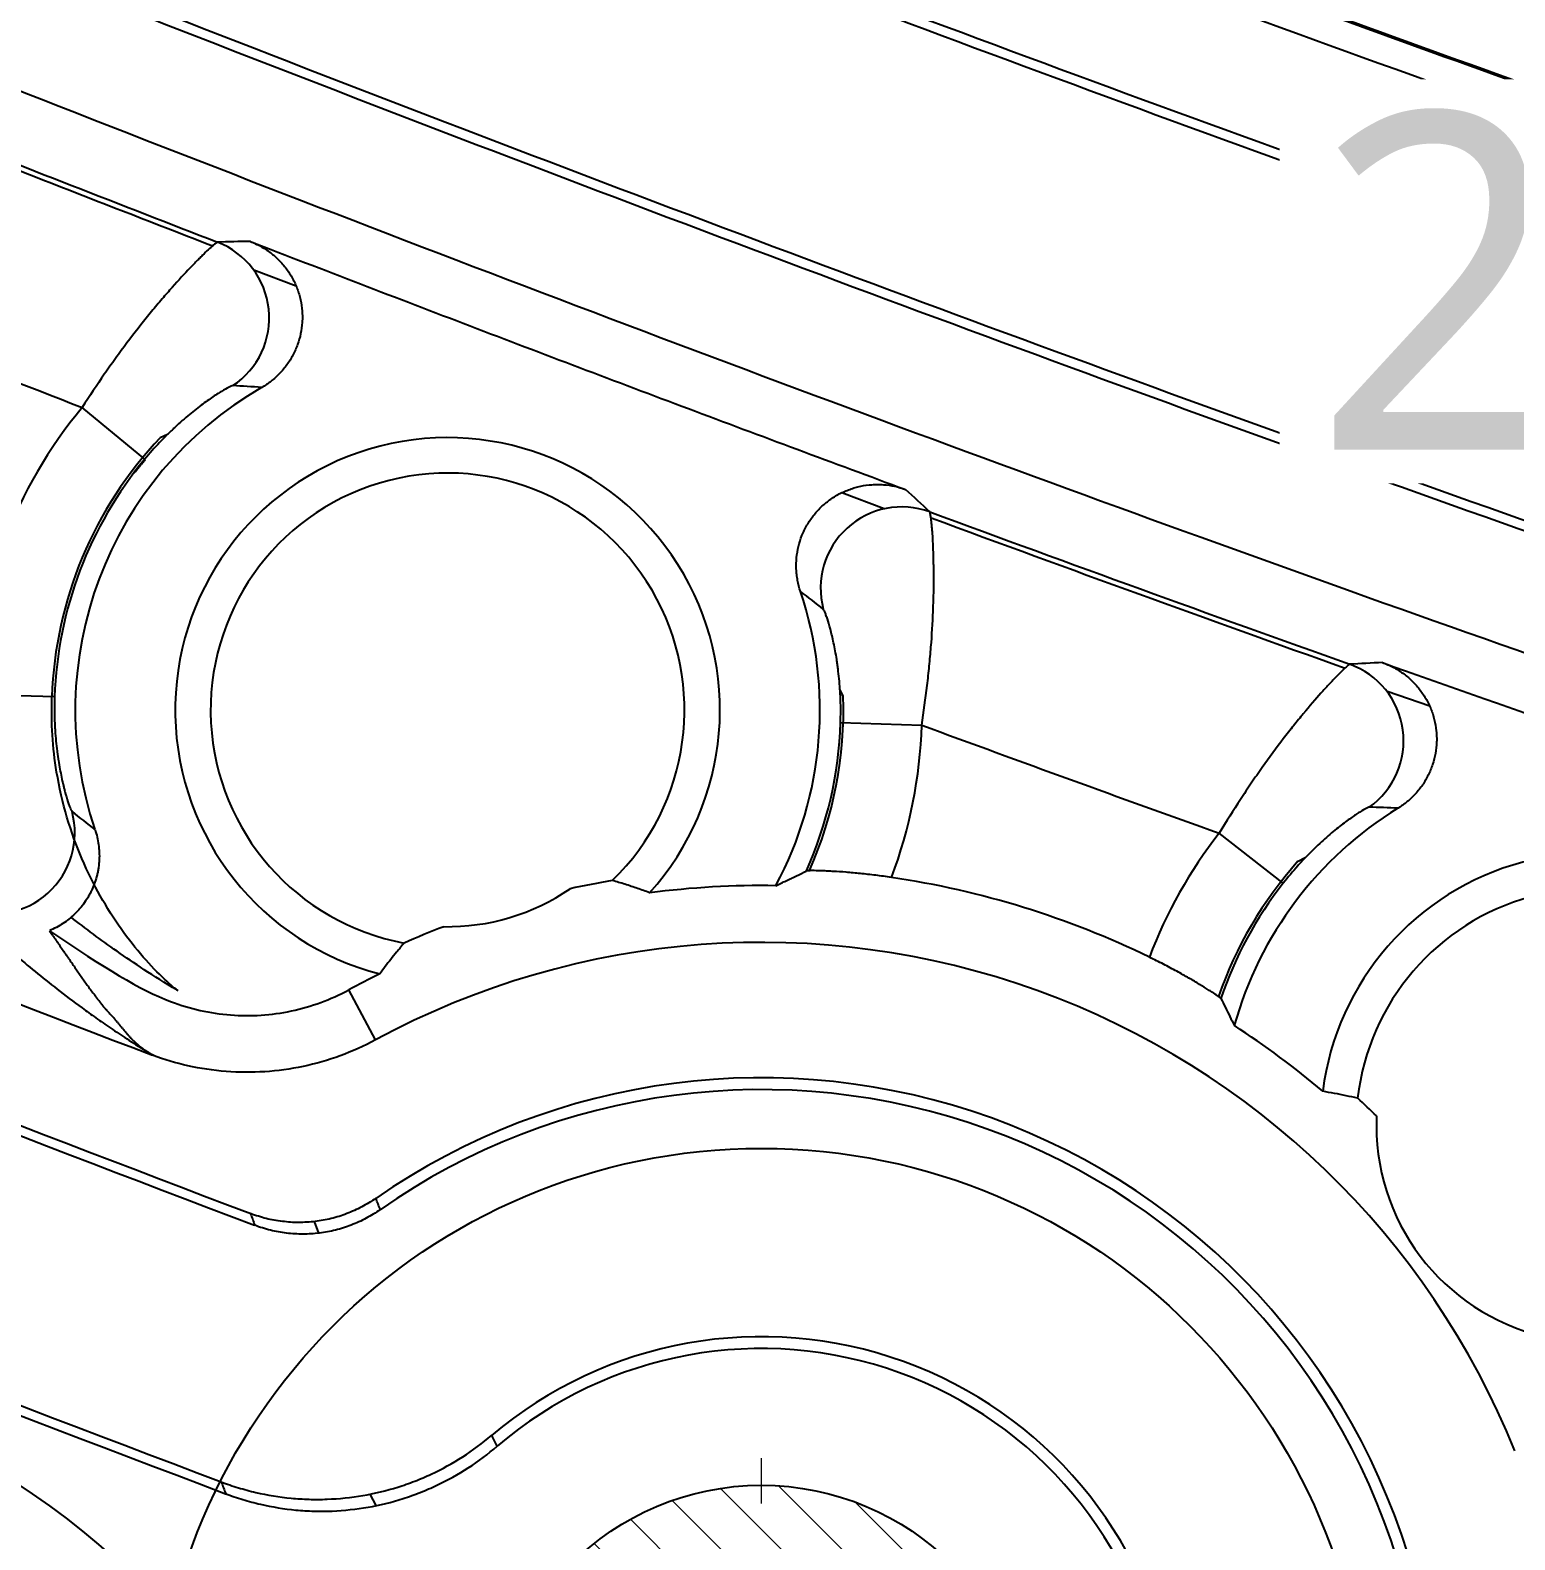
# Model space of a CAD drawing. Header units: millimetres. Extents: x 2519 to 3162, y 2051 to 2506.
# Drawn here: x 2752.52 to 2763.54, y 2248.99 to 2260.19 of the extents above; entities that cross this region are included whole.
import ezdxf
from ezdxf.lldxf.tags import DXFTag

# ---------------------------------------------------------------- set-up
doc = ezdxf.new("R2010")
doc.units = ezdxf.units.MM
doc.linetypes.add('CENTER', pattern=[50.8, 31.75, -6.35, 6.35, -6.35])
doc.layers.add('20', color=7, linetype='Continuous', true_color=0xffffff)
doc.layers.add('dim', color=82, linetype='Continuous', lineweight=9)
doc.layers.add('insert', color=85, linetype='Continuous', lineweight=20)
doc.styles.add('Capful-A', font='')
doc.styles.get('Capful-A').set_extended_font_data('Microsoft YaHei')
tags = doc.linetypes.add('DASHED', pattern=[25.72, 12.86, -12.86]).pattern_tags.tags
tags[6:7] = [DXFTag(74, 4), DXFTag(75, 0), DXFTag(340, '0'), DXFTag(46, 0.0), DXFTag(50, 0.0), DXFTag(44, 0.0), DXFTag(45, 0.0)]
tags[4:5] = [DXFTag(74, 4), DXFTag(75, 0), DXFTag(340, '0'), DXFTag(46, 0.0), DXFTag(50, 0.0), DXFTag(44, 0.0), DXFTag(45, 0.0)]
doc.dimstyles.new('Capful-A-1.0', dxfattribs={"dimtxt": 2.5, "dimasz": 2.5, "dimexe": 1.5, "dimexo": 1, "dimgap": 1.5, "dimtad": 0, "dimdsep": 46, "dimtxsty": 'Capful-A', "dimcen": 0, "dimclrt": 2, "dimazin": 2, "dimtfac": 1, "dimtmove": 0, "dimatfit": 3, "dimfxl": 0, "dimtolj": 1, "dimtzin": 0, "dimarcsym": 0})

# ---------------------------------------------------------------- blocks, each defined once
blk = doc.blocks.new('insert_cir_4')
at = {"layer": 'insert'}
h = blk.add_hatch(dxfattribs=at)
h.set_pattern_fill('_ANSI31', color=123, scale=0.1, angle=90)
h.set_pattern_definition([(135, (-3764.76398, 4059.38832), (-0.224506403, -0.224506403), [])])
h.paths.add_polyline_path([(-2, 0, 1), (2, 0, 1)])
at = {"layer": 'insert', "color": 1, "linetype": 'CENTER', "ltscale": 0.08}
for p, q in [((0, -2.2), (0, 2.2)), ((-2.2, 0), (2.2, 0))]:
    blk.add_line(p, q, dxfattribs=at)
at = {"layer": 'insert'}
blk.add_circle((0, 0), 2, dxfattribs=at)
blk = doc.blocks.new('*D159')
at = {"layer": 'Defpoints', "color": 0, "transparency": 16777216}
for p in [(2813.414, 2279.55), (2721.414, 2266.55), (2721.414, 2261.552)]:
    blk.add_point(p, dxfattribs=at)
at = {"layer": 'dim', "color": 0, "lineweight": -2, "transparency": 16777216}
blk.add_line((2721.414, 2266.05), (2721.414, 2261.552), dxfattribs=at)
at = {"layer": 'dim', "color": 2, "transparency": 16777216, "insert": (2721.414, 2259.281), "char_height": 2.5, "attachment_point": 5, "rotation": 90, "style": 'Capful-A', "bg_fill": 3, "box_fill_scale": 1.1, "bg_fill_color": 256, "bg_fill_true_color": 13158600, "bg_fill_transparency": 0}
blk.add_mtext('\\A1;92', dxfattribs=at)
blk = doc.blocks.new('*D163')
at = {"layer": 'Defpoints', "color": 0, "transparency": 16777216}
for p in [(2813.414, 2279.55), (2760.15, 2247.39), (2760.671, 2247.39)]:
    blk.add_point(p, dxfattribs=at)
at = {"layer": 'dim', "color": 0, "lineweight": -2, "transparency": 16777216}
blk.add_line((2760.65, 2247.39), (2760.671, 2247.39), dxfattribs=at)
at = {"layer": 'dim', "color": 2, "transparency": 16777216, "insert": (2765.261, 2247.39), "char_height": 2.5, "attachment_point": 5, "style": 'Capful-A', "bg_fill": 3, "box_fill_scale": 1.1, "bg_fill_color": 256, "bg_fill_true_color": 13158600, "bg_fill_transparency": 0}
blk.add_mtext('\\A1;32.16', dxfattribs=at)
blk = doc.blocks.new('*D164')
at = {"layer": 'Defpoints', "color": 0, "transparency": 16777216}
for p in [(2813.414, 2279.55), (2757.95, 2245.19), (2757.95, 2244.41)]:
    blk.add_point(p, dxfattribs=at)
at = {"layer": 'dim', "color": 0, "lineweight": -2, "transparency": 16777216}
blk.add_line((2757.95, 2244.69), (2757.95, 2244.41), dxfattribs=at)
at = {"layer": 'dim', "color": 2, "transparency": 16777216, "insert": (2757.95, 2239.845), "char_height": 2.5, "attachment_point": 5, "rotation": 90, "style": 'Capful-A', "bg_fill": 3, "box_fill_scale": 1.1, "bg_fill_color": 256, "bg_fill_true_color": 13158600, "bg_fill_transparency": 0}
blk.add_mtext('\\A1;55.46', dxfattribs=at)
blk = doc.blocks.new('*D191')
at = {"layer": 'Defpoints', "color": 0, "transparency": 16777216}
for p in [(2813.414, 2279.55), (2775.056, 2258.05), (2781.164, 2258.05)]:
    blk.add_point(p, dxfattribs=at)
at = {"layer": 'dim', "color": 0, "lineweight": -2, "transparency": 16777216}
blk.add_line((2780.664, 2258.05), (2775.056, 2258.05), dxfattribs=at)
at = {"layer": 'dim', "color": 2, "transparency": 16777216, "insert": (2768.269, 2258.05), "char_height": 2.5, "attachment_point": 5, "style": 'Capful-A', "bg_fill": 3, "box_fill_scale": 1.1, "bg_fill_color": 256, "bg_fill_true_color": 13158600, "bg_fill_transparency": 0}
blk.add_mtext('\\A1;21.5({\\fISOCPEUR|b0|i0|c134|p34;%%C}4)', dxfattribs=at)

msp = doc.modelspace()

# ---------------------------------------------------------------- linework, layer by layer
at = {"layer": '20', "color": 7, "linetype": 'Continuous'}
for p, q in [((2754.496, 2258.29), (2754.181, 2258.41)), ((2753.372, 2257.006), (2752.908, 2257.39)), ((2753.54, 2257.189), (2753.487, 2257.165)), ((2758.861, 2256.638), (2758.546, 2256.757)), ((2758.557, 2255.246), (2758.533, 2255.299)), ((2762.911, 2255.172), (2762.594, 2255.281)), ((2752.703, 2255.241), (2752.1, 2255.261)), ((2758.537, 2255.051), (2759.14, 2255.032)), ((2761.824, 2253.859), (2761.349, 2254.23)), ((2761.986, 2254.046), (2761.934, 2254.021)), ((2755.086, 2252.696), (2754.886, 2253.067)), ((2754.663, 2251.261), (2754.631, 2251.347)), ((2755.09, 2249.239), (2755.046, 2249.324))]:
    msp.add_line(p, q, dxfattribs=at)
at = {"layer": '20', "color": 8, "linetype": 'DASHED', "ltscale": 0.2}
msp.add_circle((2757.95, 2247.39), 4.5, dxfattribs=at)
at = {"layer": '20', "color": 7, "linetype": 'Continuous'}
msp.add_circle((2757.95, 2247.39), 2, dxfattribs=at)
for centre, radius, start, end in [((2755.62, 2255.144), 2.764, 119.9601, 198.7288), ((2755.62, 2255.144), 3.522, 140.3634, 178.0909), ((2755.62, 2255.144), 2.939, 136.5347, 178.0909), ((2755.62, 2255.144), 2.022, 317.8858, 255.5695), ((2755.62, 2255.144), 2.919, 140.3634, 178.0909), ((2755.62, 2255.144), 1.759, 314.0184, 259.437), ((2755.62, 2255.144), 2.764, 331.8642, 18.5749), ((2755.62, 2255.144), 2.939, 336.0715, 2.0013), ((2755.62, 2255.144), 2.919, 335.8436, 358.1795), ((2755.62, 2255.144), 3.522, 339.3494, 358.1795), ((2764.123, 2252.061), 2.764, 121.5936, 164.4383), ((2764.123, 2252.061), 3.522, 141.9787, 159.2374), ((2764.123, 2252.061), 2.022, 261.4366, 172.7859), ((2764.123, 2252.061), 2.939, 138.1658, 161.0174), ((2757.95, 2247.39), 6.583, 99.6911, 102.462), ((2757.95, 2247.39), 6.451, 89.0502, 97.3942), ((2757.95, 2247.39), 6.583, 64.0512, 81.5699), ((2764.123, 2252.061), 2.919, 141.9788, 161.1758), ((2755.62, 2255.144), 1.608, 268.9998, 304.4555), ((2764.123, 2252.061), 1.759, 260.8266, 173.4098), ((2757.95, 2247.39), 6.583, 110.9934, 113.7643), ((2757.95, 2247.39), 6.03, 21.9583, 118.3576), ((2757.95, 2247.39), 6.451, 116.0612, 118.3576), ((2757.95, 2247.39), 6.451, 49.7627, 57.0291), ((2757.95, 2247.39), 5.025, 15.5517, 124.7361), ((2757.95, 2247.39), 4.937, 15.3118, 124.9757), ((2757.95, 2247.39), 6.583, 46.0721, 47.7487), ((2764.123, 2252.061), 1.608, 177.4956, 256.7269), ((2757.95, 2247.39), 3.103, 10.0674, 130.2121), ((2757.95, 2247.39), 3.015, 9.7086, 130.5708), ((2749.451, 2244.762), 5.511, 17.1759, 68.9474), ((2749.451, 2244.762), 5.009, 17.1746, 68.9474), ((2749.451, 2244.762), 5.022, 17.1747, 68.9473)]:
    msp.add_arc(centre, radius, start, end, dxfattribs=at)
for centre, major_axis, ratio, start_param, end_param in [((2753.694, 2258.055), (0.02, -0.603), 0.997781, 0.551781, 2.737496), ((2758.991, 2256.05), (-0.414, -0.438), 0.997784, 3.545904, 5.731096), ((2909.285, 2659.804), (160.553, 405.393), 0.999657, 3.129998, 3.153159), ((2909.01, 2659.195), (-160.542, -405.658), 0.999391, 6.270297, 6.297255), ((2909.036, 2659.261), (-160.542, -405.658), 0.999391, 6.270251, 6.297119), ((2762.115, 2254.916), (0.037, -0.602), 0.997787, 0.552519, 2.736983), ((2752.25, 2254.233), (0.418, 0.435), 0.997709, 3.53889, 5.741175), ((2908.067, 2656.853), (160.211, 405.16), 0.999391, 3.128328, 3.156654), ((2908.093, 2656.919), (160.211, 405.16), 0.999391, 3.128382, 3.15651)]:
    msp.add_ellipse(centre, major_axis=major_axis, ratio=ratio, start_param=start_param, end_param=end_param, dxfattribs=at)
for points, knots in [([(2753.833, 2275.017), (2753.834, 2275.016), (2753.859, 2274.986), (2754.023, 2274.789), (2754.345, 2274.441), (2754.831, 2274.003), (2755.354, 2273.61), (2755.913, 2273.269), (2756.512, 2272.976), (2757.167, 2272.721), (2757.883, 2272.439), (2758.688, 2272.125), (2759.597, 2271.773), (2760.616, 2271.381), (2761.748, 2270.95), (2762.989, 2270.483), (2764.337, 2269.983), (2765.793, 2269.45), (2767.367, 2268.885), (2769.071, 2268.286), (2770.921, 2267.651), (2772.929, 2266.982), (2775.112, 2266.278), (2777.486, 2265.544), (2780.069, 2264.788), (2782.884, 2264.013), (2785.951, 2263.221), (2789.294, 2262.413), (2792.936, 2261.592), (2796.9, 2260.761), (2799.658, 2260.227), (2801.095, 2259.961), (2801.095, 2259.961)], [0, 0, 0, 0, 0.000101, 0.002352, 0.015411, 0.028516, 0.041621, 0.054661, 0.067787, 0.081635, 0.096859, 0.114063, 0.133555, 0.155414, 0.179699, 0.206323, 0.235115, 0.266087, 0.29949, 0.33559, 0.374654, 0.416962, 0.462803, 0.512466, 0.566253, 0.624569, 0.687866, 0.756592, 0.831214, 0.912192, 0.999974, 1, 1, 1, 1]), ([(2774.115, 2256.071), (2771.588, 2256.839), (2766.439, 2258.518), (2758.613, 2261.354), (2753.322, 2263.423), (2750.624, 2264.507)], [0, 0, 0, 0, 0.317312, 0.650638, 1, 1, 1, 1]), ([(2773.866, 2255.253), (2771.331, 2256.025), (2766.165, 2257.709), (2758.316, 2260.553), (2753.011, 2262.628), (2750.305, 2263.715)], [0, 0, 0, 0, 0.316981, 0.650301, 1, 1, 1, 1]), ([(2750.279, 2263.65), (2752.985, 2262.562), (2758.292, 2260.487), (2766.142, 2257.643), (2771.31, 2255.958), (2773.845, 2255.186)], [0, 0, 0, 0, 0.349699, 0.683019, 1, 1, 1, 1]), ([(2749.541, 2261.814), (2752.272, 2260.716), (2757.626, 2258.624), (2765.531, 2255.761), (2770.724, 2254.068), (2773.27, 2253.294)], [0, 0, 0, 0, 0.349797, 0.683106, 1, 1, 1, 1]), ([(2773.29, 2253.361), (2770.746, 2254.135), (2765.554, 2255.828), (2757.651, 2258.69), (2752.298, 2260.782), (2749.567, 2261.879)], [0, 0, 0, 0, 0.316896, 0.650207, 1, 1, 1, 1]), ([(2748.421, 2261.344), (2748.689, 2261.236), (2751.759, 2259.999), (2757.509, 2257.755), (2765.439, 2254.889), (2771.106, 2253.047), (2774.157, 2252.134), (2774.721, 2251.968)], [0, 0, 0, 0, 0.028678, 0.32957, 0.630463, 0.931355, 1, 1, 1, 1]), ([(2774.176, 2256.272), (2771.652, 2257.04), (2767.088, 2258.528), (2762.569, 2260.147), (2760.542, 2260.897)], [0, 0, 0, 0, 0.549748, 1, 1, 1, 1]), ([(2760.547, 2260.909), (2762.574, 2260.159), (2767.093, 2258.54), (2771.656, 2257.053), (2774.18, 2256.285), (2774.18, 2256.285)], [0, 0, 0, 0, 0.450252, 0.999999, 1, 1, 1, 1]), ([(2753.912, 2258.617), (2753.91, 2258.616), (2753.905, 2258.614), (2753.897, 2258.607), (2753.893, 2258.605), (2753.886, 2258.598), (2753.881, 2258.595), (2753.858, 2258.574), (2753.832, 2258.551), (2753.793, 2258.512), (2753.785, 2258.504), (2753.768, 2258.487), (2753.759, 2258.478), (2753.731, 2258.45), (2753.712, 2258.43), (2753.65, 2258.365), (2753.605, 2258.315), (2753.544, 2258.246), (2753.532, 2258.232), (2753.507, 2258.203), (2753.494, 2258.188), (2753.455, 2258.142), (2753.429, 2258.11), (2753.35, 2258.012), (2753.295, 2257.943), (2753.225, 2257.85), (2753.211, 2257.831), (2753.183, 2257.793), (2753.169, 2257.774), (2753.127, 2257.715), (2753.099, 2257.676), (2753.017, 2257.557), (2752.962, 2257.475), (2752.908, 2257.39)], [0, 0, 0, 0, 0.0625, 0.0625, 0.09375, 0.09375, 0.125, 0.125, 0.25, 0.25, 0.28125, 0.28125, 0.3125, 0.3125, 0.375, 0.375, 0.5, 0.5, 0.53125, 0.53125, 0.5625, 0.5625, 0.625, 0.625, 0.75, 0.75, 0.78125, 0.78125, 0.8125, 0.8125, 0.875, 0.875, 1, 1, 1, 1]), ([(2754.156, 2258.622), (2754.183, 2258.612), (2754.208, 2258.6), (2754.245, 2258.579), (2754.257, 2258.572), (2754.281, 2258.556), (2754.293, 2258.548), (2754.327, 2258.522), (2754.369, 2258.485), (2754.406, 2258.442), (2754.44, 2258.397), (2754.455, 2258.373), (2754.482, 2258.323), (2754.494, 2258.298), (2754.509, 2258.258), (2754.513, 2258.245), (2754.521, 2258.217), (2754.525, 2258.204), (2754.534, 2258.162), (2754.538, 2258.134), (2754.541, 2258.092), (2754.542, 2258.078), (2754.542, 2258.05), (2754.542, 2258.036), (2754.539, 2257.993), (2754.531, 2257.937), (2754.516, 2257.883), (2754.502, 2257.843), (2754.496, 2257.83), (2754.485, 2257.804), (2754.479, 2257.791), (2754.459, 2257.754), (2754.444, 2257.73), (2754.419, 2257.696), (2754.41, 2257.684), (2754.392, 2257.663), (2754.383, 2257.652), (2754.353, 2257.621), (2754.311, 2257.584), (2754.265, 2257.552), (2754.24, 2257.538)], [0, 0, 0, 0, 0.0625, 0.0625, 0.09375, 0.09375, 0.125, 0.125, 0.1875, 0.25, 0.25, 0.3125, 0.3125, 0.375, 0.375, 0.40625, 0.40625, 0.4375, 0.4375, 0.5, 0.5, 0.53125, 0.53125, 0.5625, 0.5625, 0.625, 0.6875, 0.6875, 0.71875, 0.71875, 0.75, 0.75, 0.8125, 0.8125, 0.84375, 0.84375, 0.875, 0.875, 0.9375, 1, 1, 1, 1]), ([(2754.026, 2257.552), (2754.025, 2257.552), (2754.021, 2257.551), (2754.014, 2257.549), (2754.009, 2257.547), (2754.006, 2257.545), (2753.992, 2257.538), (2753.976, 2257.53), (2753.946, 2257.513), (2753.936, 2257.506), (2753.913, 2257.492), (2753.901, 2257.484), (2753.862, 2257.458), (2753.833, 2257.438), (2753.787, 2257.404), (2753.771, 2257.392), (2753.738, 2257.365), (2753.721, 2257.352), (2753.669, 2257.309), (2753.633, 2257.277), (2753.577, 2257.225), (2753.558, 2257.207), (2753.52, 2257.17), (2753.501, 2257.15), (2753.445, 2257.091), (2753.408, 2257.049), (2753.372, 2257.006)], [0, 0, 0, 0, 0.0625, 0.09375, 0.09375, 0.125, 0.125, 0.25, 0.25, 0.3125, 0.3125, 0.375, 0.375, 0.5, 0.5, 0.5625, 0.5625, 0.625, 0.625, 0.75, 0.75, 0.8125, 0.8125, 0.875, 0.875, 1, 1, 1, 1]), ([(2758.24, 2256.024), (2758.231, 2256.051), (2758.224, 2256.078), (2758.216, 2256.12), (2758.214, 2256.134), (2758.211, 2256.163), (2758.209, 2256.177), (2758.208, 2256.219), (2758.208, 2256.247), (2758.214, 2256.303), (2758.219, 2256.331), (2758.232, 2256.386), (2758.249, 2256.44), (2758.274, 2256.491), (2758.295, 2256.528), (2758.302, 2256.54), (2758.318, 2256.564), (2758.326, 2256.575), (2758.352, 2256.608), (2758.371, 2256.629), (2758.401, 2256.659), (2758.412, 2256.668), (2758.434, 2256.686), (2758.445, 2256.695), (2758.479, 2256.72), (2758.527, 2256.75), (2758.579, 2256.773), (2758.619, 2256.787), (2758.632, 2256.792), (2758.66, 2256.8), (2758.673, 2256.803), (2758.715, 2256.812), (2758.742, 2256.815), (2758.785, 2256.818), (2758.799, 2256.819), (2758.827, 2256.819), (2758.841, 2256.818), (2758.884, 2256.815), (2758.939, 2256.807), (2758.994, 2256.791), (2759.02, 2256.781)], [0, 0, 0, 0, 0.0625, 0.0625, 0.09375, 0.09375, 0.125, 0.125, 0.1875, 0.1875, 0.25, 0.25, 0.3125, 0.375, 0.375, 0.40625, 0.40625, 0.4375, 0.4375, 0.5, 0.5, 0.53125, 0.53125, 0.5625, 0.5625, 0.625, 0.6875, 0.6875, 0.71875, 0.71875, 0.75, 0.75, 0.8125, 0.8125, 0.84375, 0.84375, 0.875, 0.875, 0.9375, 1, 1, 1, 1]), ([(2759.14, 2255.032), (2759.155, 2255.131), (2759.169, 2255.229), (2759.183, 2255.35), (2759.186, 2255.375), (2759.191, 2255.423), (2759.194, 2255.447), (2759.201, 2255.518), (2759.205, 2255.565), (2759.216, 2255.702), (2759.221, 2255.79), (2759.225, 2255.896), (2759.226, 2255.917), (2759.227, 2255.958), (2759.228, 2255.978), (2759.229, 2256.038), (2759.23, 2256.114), (2759.229, 2256.201), (2759.228, 2256.251), (2759.228, 2256.282), (2759.227, 2256.298), (2759.225, 2256.374), (2759.222, 2256.426), (2759.218, 2256.48), (2759.217, 2256.491), (2759.215, 2256.511), (2759.214, 2256.52), (2759.212, 2256.546), (2759.209, 2256.575), (2759.205, 2256.595), (2759.203, 2256.605), (2759.202, 2256.608), (2759.201, 2256.613), (2759.2, 2256.615), (2759.2, 2256.615)], [0, 0, 0, 0, 0.125, 0.125, 0.15625, 0.15625, 0.1875, 0.1875, 0.25, 0.25, 0.375, 0.375, 0.40625, 0.40625, 0.4375, 0.4375, 0.5, 0.5625, 0.59375, 0.59375, 0.625, 0.625, 0.75, 0.75, 0.78125, 0.78125, 0.8125, 0.8125, 0.875, 0.9375, 0.9375, 0.96875, 0.96875, 1, 1, 1, 1]), ([(2758.537, 2255.051), (2758.539, 2255.108), (2758.539, 2255.163), (2758.537, 2255.232), (2758.536, 2255.246), (2758.535, 2255.273), (2758.534, 2255.286), (2758.531, 2255.326), (2758.527, 2255.377), (2758.52, 2255.438), (2758.516, 2255.473), (2758.512, 2255.496), (2758.511, 2255.508), (2758.502, 2255.564), (2758.494, 2255.605), (2758.482, 2255.661), (2758.478, 2255.679), (2758.47, 2255.713), (2758.466, 2255.729), (2758.454, 2255.774), (2758.446, 2255.8), (2758.436, 2255.832), (2758.432, 2255.842), (2758.426, 2255.859), (2758.421, 2255.873), (2758.416, 2255.883), (2758.412, 2255.89), (2758.41, 2255.892), (2758.409, 2255.893)], [0, 0, 0, 0, 0.125, 0.125, 0.15625, 0.15625, 0.1875, 0.1875, 0.25, 0.3125, 0.34375, 0.34375, 0.375, 0.375, 0.5, 0.5, 0.5625, 0.5625, 0.625, 0.625, 0.75, 0.75, 0.8125, 0.8125, 0.875, 0.9375, 0.9375, 1, 1, 1, 1]), ([(2762.318, 2255.484), (2762.316, 2255.483), (2762.312, 2255.481), (2762.303, 2255.474), (2762.3, 2255.471), (2762.292, 2255.465), (2762.288, 2255.461), (2762.265, 2255.44), (2762.24, 2255.415), (2762.202, 2255.376), (2762.194, 2255.368), (2762.178, 2255.35), (2762.169, 2255.341), (2762.142, 2255.312), (2762.123, 2255.291), (2762.064, 2255.225), (2762.02, 2255.174), (2761.961, 2255.103), (2761.949, 2255.089), (2761.925, 2255.059), (2761.913, 2255.043), (2761.875, 2254.997), (2761.85, 2254.964), (2761.773, 2254.864), (2761.721, 2254.793), (2761.654, 2254.698), (2761.64, 2254.679), (2761.613, 2254.64), (2761.6, 2254.621), (2761.559, 2254.561), (2761.533, 2254.521), (2761.453, 2254.399), (2761.401, 2254.316), (2761.349, 2254.23)], [0, 0, 0, 0, 0.0625, 0.0625, 0.09375, 0.09375, 0.125, 0.125, 0.25, 0.25, 0.28125, 0.28125, 0.3125, 0.3125, 0.375, 0.375, 0.5, 0.5, 0.53125, 0.53125, 0.5625, 0.5625, 0.625, 0.625, 0.75, 0.75, 0.78125, 0.78125, 0.8125, 0.8125, 0.875, 0.875, 1, 1, 1, 1]), ([(2762.561, 2255.496), (2763.464, 2255.175), (2765.109, 2254.6), (2766.735, 2254.05), (2767.47, 2253.805)], [0, 0, 0, 0, 0.545292, 1, 1, 1, 1]), ([(2762.561, 2255.496), (2762.588, 2255.487), (2762.614, 2255.475), (2762.652, 2255.456), (2762.664, 2255.448), (2762.688, 2255.434), (2762.7, 2255.426), (2762.735, 2255.401), (2762.756, 2255.383), (2762.797, 2255.344), (2762.816, 2255.323), (2762.851, 2255.278), (2762.883, 2255.232), (2762.908, 2255.181), (2762.924, 2255.142), (2762.929, 2255.129), (2762.938, 2255.102), (2762.941, 2255.088), (2762.952, 2255.047), (2762.957, 2255.019), (2762.961, 2254.977), (2762.962, 2254.963), (2762.963, 2254.935), (2762.963, 2254.921), (2762.961, 2254.878), (2762.955, 2254.822), (2762.942, 2254.767), (2762.928, 2254.727), (2762.923, 2254.714), (2762.913, 2254.687), (2762.907, 2254.674), (2762.888, 2254.637), (2762.874, 2254.612), (2762.85, 2254.577), (2762.842, 2254.566), (2762.824, 2254.544), (2762.815, 2254.533), (2762.786, 2254.502), (2762.746, 2254.463), (2762.7, 2254.43), (2762.676, 2254.415)], [0, 0, 0, 0, 0.0625, 0.0625, 0.09375, 0.09375, 0.125, 0.125, 0.1875, 0.1875, 0.25, 0.25, 0.3125, 0.375, 0.375, 0.40625, 0.40625, 0.4375, 0.4375, 0.5, 0.5, 0.53125, 0.53125, 0.5625, 0.5625, 0.625, 0.6875, 0.6875, 0.71875, 0.71875, 0.75, 0.75, 0.8125, 0.8125, 0.84375, 0.84375, 0.875, 0.875, 0.9375, 1, 1, 1, 1]), ([(2753.62, 2253.06), (2753.604, 2253.07), (2753.565, 2253.102), (2753.471, 2253.192), (2753.416, 2253.247), (2753.251, 2253.437), (2753.14, 2253.59), (2752.944, 2253.938), (2752.858, 2254.135), (2752.763, 2254.456), (2752.737, 2254.569), (2752.688, 2254.864), (2752.676, 2255.049), (2752.683, 2255.241)], [0, 0, 0, 0, 0.115532, 0.115532, 0.232427, 0.232427, 0.466218, 0.466218, 0.700009, 0.700009, 0.816904, 0.816904, 1, 1, 1, 1]), ([(2752.703, 2255.241), (2752.701, 2255.184), (2752.701, 2255.128), (2752.703, 2255.059), (2752.704, 2255.045), (2752.705, 2255.018), (2752.706, 2255.004), (2752.708, 2254.965), (2752.713, 2254.913), (2752.719, 2254.852), (2752.724, 2254.816), (2752.727, 2254.793), (2752.729, 2254.782), (2752.738, 2254.725), (2752.746, 2254.684), (2752.758, 2254.627), (2752.764, 2254.6), (2752.77, 2254.574), (2752.774, 2254.558), (2752.776, 2254.55), (2752.786, 2254.512), (2752.794, 2254.486), (2752.805, 2254.453), (2752.808, 2254.443), (2752.815, 2254.426), (2752.82, 2254.411), (2752.825, 2254.401), (2752.829, 2254.394), (2752.831, 2254.391), (2752.832, 2254.39)], [0, 0, 0, 0, 0.125, 0.125, 0.15625, 0.15625, 0.1875, 0.1875, 0.25, 0.3125, 0.34375, 0.34375, 0.375, 0.375, 0.5, 0.5, 0.5625, 0.59375, 0.59375, 0.625, 0.625, 0.75, 0.75, 0.8125, 0.8125, 0.875, 0.9375, 0.9375, 1, 1, 1, 1]), ([(2762.462, 2254.423), (2762.46, 2254.423), (2762.456, 2254.422), (2762.45, 2254.419), (2762.445, 2254.417), (2762.442, 2254.416), (2762.428, 2254.408), (2762.412, 2254.399), (2762.383, 2254.381), (2762.373, 2254.375), (2762.35, 2254.359), (2762.338, 2254.351), (2762.3, 2254.324), (2762.273, 2254.304), (2762.227, 2254.268), (2762.212, 2254.256), (2762.179, 2254.229), (2762.162, 2254.214), (2762.112, 2254.17), (2762.077, 2254.137), (2762.023, 2254.084), (2762.004, 2254.065), (2761.967, 2254.027), (2761.949, 2254.007), (2761.895, 2253.946), (2761.859, 2253.903), (2761.824, 2253.859)], [0, 0, 0, 0, 0.0625, 0.09375, 0.09375, 0.125, 0.125, 0.25, 0.25, 0.3125, 0.3125, 0.375, 0.375, 0.5, 0.5, 0.5625, 0.5625, 0.625, 0.625, 0.75, 0.75, 0.8125, 0.8125, 0.875, 0.875, 1, 1, 1, 1]), ([(2753.003, 2254.256), (2753.009, 2254.238), (2753.014, 2254.22), (2753.023, 2254.183), (2753.026, 2254.164), (2753.034, 2254.108), (2753.036, 2254.07), (2753.033, 2254.014), (2753.031, 2253.995), (2753.027, 2253.967), (2753.026, 2253.958), (2753.022, 2253.939), (2753.02, 2253.93), (2753.009, 2253.884), (2752.997, 2253.849), (2752.977, 2253.806), (2752.973, 2253.797), (2752.965, 2253.78), (2752.96, 2253.772), (2752.946, 2253.747), (2752.936, 2253.731), (2752.904, 2253.685), (2752.879, 2253.657), (2752.839, 2253.617), (2752.824, 2253.604), (2752.795, 2253.581), (2752.78, 2253.57), (2752.733, 2253.539), (2752.699, 2253.521), (2752.664, 2253.506)], [0, 0, 0, 0, 0.0625, 0.0625, 0.125, 0.125, 0.25, 0.25, 0.3125, 0.3125, 0.34375, 0.34375, 0.375, 0.375, 0.5, 0.5, 0.53125, 0.53125, 0.5625, 0.5625, 0.625, 0.625, 0.75, 0.75, 0.8125, 0.8125, 0.875, 0.875, 1, 1, 1, 1]), ([(2758.915, 2253.902), (2758.876, 2253.907), (2758.837, 2253.913), (2758.779, 2253.92), (2758.759, 2253.922), (2758.722, 2253.927), (2758.685, 2253.931), (2758.649, 2253.934), (2758.614, 2253.937), (2758.596, 2253.939), (2758.546, 2253.943), (2758.514, 2253.945), (2758.471, 2253.947), (2758.457, 2253.948), (2758.43, 2253.949), (2758.417, 2253.95), (2758.381, 2253.951), (2758.36, 2253.952), (2758.338, 2253.952), (2758.334, 2253.952), (2758.326, 2253.952), (2758.323, 2253.952), (2758.312, 2253.952), (2758.306, 2253.951), (2758.291, 2253.951), (2758.285, 2253.95), (2758.283, 2253.949)], [0, 0, 0, 0, 0.125, 0.125, 0.1875, 0.1875, 0.25, 0.3125, 0.3125, 0.375, 0.375, 0.5, 0.5, 0.5625, 0.5625, 0.625, 0.625, 0.75, 0.75, 0.78125, 0.78125, 0.8125, 0.8125, 0.875, 0.875, 1, 1, 1, 1]), ([(2752.032, 2253.671), (2752.112, 2253.595), (2752.196, 2253.517), (2752.331, 2253.396), (2752.377, 2253.355), (2752.474, 2253.273), (2752.524, 2253.23), (2752.63, 2253.144), (2752.686, 2253.1), (2752.803, 2253.01), (2752.865, 2252.963), (2752.965, 2252.891), (2752.999, 2252.866), (2753.071, 2252.816), (2753.109, 2252.79), (2753.188, 2252.737), (2753.229, 2252.71), (2753.317, 2252.653), (2753.364, 2252.624), (2753.414, 2252.594)], [0, 0, 0, 0, 0.25, 0.25, 0.375, 0.375, 0.5, 0.5, 0.625, 0.625, 0.75, 0.75, 0.8125, 0.8125, 0.875, 0.875, 0.9375, 0.9375, 1, 1, 1, 1]), ([(2753.62, 2253.06), (2753.618, 2253.061), (2753.615, 2253.063), (2753.52, 2253.119), (2753.441, 2253.169), (2753.222, 2253.312), (2753.101, 2253.398), (2752.933, 2253.523), (2752.878, 2253.565), (2752.826, 2253.606)], [0, 0, 0, 0, 0.007179, 0.007179, 0.251754, 0.251754, 0.740906, 0.740906, 1, 1, 1, 1]), ([(2752.664, 2253.506), (2753.078, 2253.226), (2753.413, 2253.02), (2753.781, 2252.91), (2754.009, 2252.876), (2754.236, 2252.874), (2754.461, 2252.905), (2754.681, 2252.969), (2754.817, 2253.03), (2754.886, 2253.067)], [0, 0, 0, 0, 0.344789, 0.454816, 0.563853, 0.672889, 0.781926, 0.890963, 1, 1, 1, 1]), ([(2752.664, 2253.506), (2752.68, 2253.483), (2752.712, 2253.438), (2752.759, 2253.369), (2752.806, 2253.301), (2752.852, 2253.234), (2752.899, 2253.168), (2752.945, 2253.102), (2752.979, 2253.055), (2753.001, 2253.027), (2753.008, 2253.016), (2753.016, 2253.006), (2753.023, 2252.997), (2753.03, 2252.988), (2753.036, 2252.98), (2753.042, 2252.972), (2753.048, 2252.964), (2753.054, 2252.958), (2753.059, 2252.951), (2753.064, 2252.945), (2753.069, 2252.939), (2753.073, 2252.934), (2753.077, 2252.93), (2753.081, 2252.925), (2753.086, 2252.919), (2753.094, 2252.911), (2753.103, 2252.901), (2753.113, 2252.89), (2753.121, 2252.881), (2753.13, 2252.871), (2753.139, 2252.861), (2753.147, 2252.852), (2753.155, 2252.843), (2753.162, 2252.833), (2753.17, 2252.825), (2753.177, 2252.816), (2753.184, 2252.807), (2753.19, 2252.799), (2753.197, 2252.792), (2753.203, 2252.784), (2753.21, 2252.777), (2753.216, 2252.769), (2753.223, 2252.761), (2753.229, 2252.754), (2753.236, 2252.746), (2753.243, 2252.738), (2753.249, 2252.731), (2753.256, 2252.723), (2753.263, 2252.716), (2753.269, 2252.709), (2753.274, 2252.704), (2753.279, 2252.699), (2753.283, 2252.695), (2753.288, 2252.69), (2753.292, 2252.686), (2753.297, 2252.681), (2753.302, 2252.677), (2753.307, 2252.672), (2753.312, 2252.668), (2753.317, 2252.663), (2753.323, 2252.659), (2753.328, 2252.654), (2753.334, 2252.65), (2753.339, 2252.645), (2753.345, 2252.641), (2753.351, 2252.637), (2753.357, 2252.632), (2753.363, 2252.628), (2753.369, 2252.623), (2753.375, 2252.619), (2753.382, 2252.615), (2753.388, 2252.61), (2753.395, 2252.606), (2753.402, 2252.602), (2753.409, 2252.597), (2753.413, 2252.594), (2753.416, 2252.593)], [0, 0, 0, 0, 0.078455, 0.155502, 0.231141, 0.305371, 0.378194, 0.449608, 0.519615, 0.531463, 0.542763, 0.553515, 0.563719, 0.573377, 0.582486, 0.591048, 0.599063, 0.60653, 0.61345, 0.619822, 0.625647, 0.630924, 0.635655, 0.639838, 0.643474, 0.65347, 0.663488, 0.673529, 0.683592, 0.693678, 0.703787, 0.713919, 0.724073, 0.73425, 0.744451, 0.754674, 0.76492, 0.774088, 0.783251, 0.792408, 0.801559, 0.810705, 0.819846, 0.828981, 0.83811, 0.847234, 0.856352, 0.865465, 0.874572, 0.883674, 0.889041, 0.894336, 0.89956, 0.904712, 0.909792, 0.914801, 0.919739, 0.924605, 0.929399, 0.934122, 0.938773, 0.943354, 0.947862, 0.9523, 0.956666, 0.960961, 0.965184, 0.969337, 0.973418, 0.977428, 0.981368, 0.985236, 0.989033, 0.99276, 0.996415, 1, 1, 1, 1]), ([(2761.361, 2253.003), (2761.36, 2253.003), (2761.359, 2253.005), (2761.355, 2253.009), (2761.352, 2253.011), (2761.341, 2253.019), (2761.33, 2253.027), (2761.31, 2253.04), (2761.303, 2253.045), (2761.286, 2253.056), (2761.277, 2253.062), (2761.248, 2253.08), (2761.227, 2253.094), (2761.19, 2253.115), (2761.178, 2253.123), (2761.151, 2253.139), (2761.137, 2253.147), (2761.095, 2253.171), (2761.065, 2253.188), (2761.017, 2253.214), (2761.001, 2253.222), (2760.968, 2253.24), (2760.951, 2253.249), (2760.9, 2253.275), (2760.866, 2253.292), (2760.831, 2253.309)], [0, 0, 0, 0, 0.0625, 0.0625, 0.125, 0.125, 0.25, 0.25, 0.3125, 0.3125, 0.375, 0.375, 0.5, 0.5, 0.5625, 0.5625, 0.625, 0.625, 0.75, 0.75, 0.8125, 0.8125, 0.875, 0.875, 1, 1, 1, 1]), ([(2753.416, 2252.593), (2753.417, 2252.592), (2753.421, 2252.591), (2753.425, 2252.589), (2753.429, 2252.587), (2753.433, 2252.585), (2753.435, 2252.584), (2753.437, 2252.583), (2753.438, 2252.582), (2753.439, 2252.582), (2753.439, 2252.581), (2753.438, 2252.581), (2753.437, 2252.581), (2753.435, 2252.582), (2753.434, 2252.582), (2753.433, 2252.582), (2753.432, 2252.582), (2753.431, 2252.582), (2753.431, 2252.582), (2753.43, 2252.582), (2753.43, 2252.582), (2753.43, 2252.582)], [0, 0, 0, 0, 0.062666, 0.124213, 0.184819, 0.244665, 0.303938, 0.362828, 0.421527, 0.48023, 0.527768, 0.585307, 0.652951, 0.730764, 0.779343, 0.824536, 0.866349, 0.90479, 0.939869, 0.971599, 1, 1, 1, 1]), ([(2755.086, 2252.696), (2754.999, 2252.65), (2754.826, 2252.572), (2754.548, 2252.492), (2754.263, 2252.453), (2753.975, 2252.454), (2753.695, 2252.497), (2753.517, 2252.549), (2753.43, 2252.582)], [0, 0, 0, 0, 0.168068, 0.336136, 0.504203, 0.672271, 0.840339, 1, 1, 1, 1]), ([(2755.087, 2251.52), (2755.053, 2251.496), (2754.984, 2251.454), (2754.91, 2251.421), (2754.853, 2251.399), (2754.834, 2251.392), (2754.795, 2251.38), (2754.775, 2251.375), (2754.716, 2251.36), (2754.637, 2251.346), (2754.556, 2251.341), (2754.495, 2251.341), (2754.474, 2251.341), (2754.434, 2251.344), (2754.414, 2251.346), (2754.353, 2251.353), (2754.274, 2251.367), (2754.196, 2251.392), (2754.158, 2251.406)], [0, 0, 0, 0, 0.125, 0.25, 0.25, 0.3125, 0.3125, 0.375, 0.375, 0.5, 0.625, 0.625, 0.6875, 0.6875, 0.75, 0.75, 0.875, 1, 1, 1, 1]), ([(2755.12, 2251.436), (2755.115, 2251.45), (2755.109, 2251.464), (2755.098, 2251.492), (2755.093, 2251.506), (2755.087, 2251.52)], [0, 0, 0, 0, 0.50176, 0.50176, 1, 1, 1, 1]), ([(2754.158, 2251.406), (2754.163, 2251.392), (2754.168, 2251.377), (2754.178, 2251.348), (2754.183, 2251.334), (2754.188, 2251.32)], [0, 0, 0, 0, 0.502603, 0.502603, 1, 1, 1, 1]), ([(2755.12, 2251.436), (2755.086, 2251.412), (2755.017, 2251.37), (2754.943, 2251.336), (2754.886, 2251.314), (2754.866, 2251.307), (2754.827, 2251.295), (2754.808, 2251.289), (2754.748, 2251.274), (2754.669, 2251.26), (2754.587, 2251.254), (2754.526, 2251.254), (2754.506, 2251.255), (2754.465, 2251.257), (2754.444, 2251.259), (2754.384, 2251.266), (2754.304, 2251.281), (2754.226, 2251.305), (2754.188, 2251.32)], [0, 0, 0, 0, 0.125, 0.25, 0.25, 0.3125, 0.3125, 0.375, 0.375, 0.5, 0.625, 0.625, 0.6875, 0.6875, 0.75, 0.75, 0.875, 1, 1, 1, 1]), ([(2753.94, 2249.415), (2753.961, 2249.407), (2753.982, 2249.399), (2754.024, 2249.385), (2754.046, 2249.378), (2754.11, 2249.359), (2754.153, 2249.347), (2754.283, 2249.317), (2754.37, 2249.303), (2754.503, 2249.29), (2754.569, 2249.286), (2754.636, 2249.285), (2754.681, 2249.285), (2754.703, 2249.286), (2754.815, 2249.29), (2754.904, 2249.299), (2755.078, 2249.329), (2755.164, 2249.35), (2755.271, 2249.383), (2755.292, 2249.39), (2755.334, 2249.405), (2755.355, 2249.412), (2755.418, 2249.437), (2755.459, 2249.454), (2755.58, 2249.511), (2755.657, 2249.553), (2755.807, 2249.649), (2755.878, 2249.702), (2755.947, 2249.76)], [0, 0, 0, 0, 0.03125, 0.03125, 0.0625, 0.0625, 0.125, 0.125, 0.25, 0.25, 0.3125, 0.34375, 0.34375, 0.375, 0.375, 0.5, 0.5, 0.625, 0.625, 0.65625, 0.65625, 0.6875, 0.6875, 0.75, 0.75, 0.875, 0.875, 1, 1, 1, 1]), ([(2753.973, 2249.327), (2754.015, 2249.311), (2754.058, 2249.297), (2754.144, 2249.271), (2754.187, 2249.259), (2754.318, 2249.229), (2754.406, 2249.215), (2754.539, 2249.202), (2754.606, 2249.198), (2754.673, 2249.197), (2754.718, 2249.198), (2754.741, 2249.198), (2754.853, 2249.203), (2754.942, 2249.212), (2755.118, 2249.243), (2755.204, 2249.264), (2755.332, 2249.305), (2755.375, 2249.32), (2755.459, 2249.353), (2755.5, 2249.371), (2755.621, 2249.428), (2755.699, 2249.471), (2755.849, 2249.568), (2755.921, 2249.622), (2755.989, 2249.68)], [0, 0, 0, 0, 0.0625, 0.0625, 0.125, 0.125, 0.25, 0.25, 0.3125, 0.34375, 0.34375, 0.375, 0.375, 0.5, 0.5, 0.625, 0.625, 0.6875, 0.6875, 0.75, 0.75, 0.875, 0.875, 1, 1, 1, 1]), ([(2753.94, 2249.415), (2753.945, 2249.4), (2753.951, 2249.385), (2753.962, 2249.356), (2753.967, 2249.342), (2753.973, 2249.327)], [0, 0, 0, 0, 0.505721, 0.505721, 1, 1, 1, 1])]:
    msp.add_open_spline(points, degree=3, knots=knots, dxfattribs=at)
for points, degree in [([(2751.742, 2259.465), (2752.469, 2259.179), (2753.192, 2258.896), (2753.912, 2258.617)], 3), ([(2751.75, 2259.42), (2752.462, 2259.14), (2753.17, 2258.863), (2753.876, 2258.59)], 3), ([(2754.156, 2258.622), (2754.072, 2258.622), (2753.991, 2258.62), (2753.912, 2258.617)], 3), ([(2754.156, 2258.622), (2754.701, 2258.412), (2755.788, 2257.994), (2757.411, 2257.379), (2758.485, 2256.979), (2759.02, 2256.781)], 3), ([(2751.648, 2257.883), (2752.068, 2257.718), (2752.488, 2257.553), (2752.908, 2257.39)], 3), ([(2754.24, 2257.538), (2754.167, 2257.544), (2754.096, 2257.549), (2754.026, 2257.552)], 3), ([(2753.292, 2256.903), (2753.375, 2257.003)], 1), ([(2759.2, 2256.615), (2759.142, 2256.67), (2759.083, 2256.725), (2759.02, 2256.781)], 3), ([(2759.2, 2256.615), (2760.247, 2256.229), (2761.286, 2255.852), (2762.318, 2255.484)], 3), ([(2759.209, 2256.571), (2760.241, 2256.19), (2761.265, 2255.818), (2762.283, 2255.456)], 3), ([(2758.409, 2255.893), (2758.355, 2255.937), (2758.298, 2255.98), (2758.24, 2256.024)], 3), ([(2762.561, 2255.496), (2762.478, 2255.493), (2762.397, 2255.489), (2762.318, 2255.484)], 3), ([(2759.14, 2255.032), (2759.875, 2254.762), (2760.612, 2254.494), (2761.349, 2254.23)], 3), ([(2752.832, 2254.39), (2752.887, 2254.346), (2752.944, 2254.301), (2753.003, 2254.256)], 3), ([(2762.676, 2254.415), (2762.603, 2254.419), (2762.532, 2254.421), (2762.462, 2254.423)], 3), ([(2758.057, 2253.84), (2758.083, 2253.853), (2758.134, 2253.877), (2758.21, 2253.913), (2758.259, 2253.937), (2758.283, 2253.949)], 3), ([(2757.12, 2253.788), (2757.09, 2253.799), (2757.03, 2253.82), (2756.937, 2253.851), (2756.874, 2253.87), (2756.842, 2253.879)], 3), ([(2755.298, 2253.415), (2755.278, 2253.392), (2755.26, 2253.37), (2755.241, 2253.347)], 3), ([(2755.241, 2253.347), (2755.227, 2253.329), (2755.198, 2253.294), (2755.156, 2253.24), (2755.129, 2253.203), (2755.116, 2253.185)], 3), ([(2761.361, 2253.003), (2761.372, 2252.981), (2761.394, 2252.937), (2761.427, 2252.87), (2761.45, 2252.825), (2761.461, 2252.802)], 3), ([(2762.376, 2252.263), (2762.348, 2252.269), (2762.291, 2252.281), (2762.204, 2252.299), (2762.146, 2252.309), (2762.117, 2252.315)], 3), ([(2755.989, 2249.68), (2755.975, 2249.707), (2755.961, 2249.733), (2755.947, 2249.76)], 3)]:
    msp.add_open_spline(points, degree=degree, dxfattribs=at)

# ---------------------------------------------------------------- block references
at = {"layer": 'insert'}
msp.add_blockref('insert_cir_4', (2757.95, 2247.39), dxfattribs=at)

# ---------------------------------------------------------------- next in the draw order: dimensions: what is measured, and where the dimension line sits
at = {"layer": 'dim'}
dim = msp.add_ordinate_dim(feature_location=(2721.414, 2266.55), offset=(0, -4.998), dtype=1, origin=(2813.414, 2279.55), dimstyle='Capful-A-1.0', override={"dimasz": 2, "dimexe": 0.49975, "dimexo": 0.49975, "dimgap": 0.49975}, dxfattribs=at)
dim.commit()
dim.dimension.update_dxf_attribs({"geometry": '*D159', "text_midpoint": (2721.414, 2259.281)})

# ---------------------------------------------------------------- next in the draw order: dimensions: what is measured, and where the dimension line sits
dim = msp.add_ordinate_dim(feature_location=(2760.15, 2247.39), offset=(0.521, 0), dtype=0, origin=(2813.414, 2279.55), dimstyle='Capful-A-1.0', override={"dimasz": 2, "dimexe": 0.49975, "dimexo": 0.49975, "dimgap": 0.49975}, dxfattribs=at)
dim.commit()
dim.dimension.update_dxf_attribs({"geometry": '*D163', "text_midpoint": (2765.261, 2247.39)})

# ---------------------------------------------------------------- next in the draw order: dimensions: what is measured, and where the dimension line sits
dim = msp.add_ordinate_dim(feature_location=(2757.95, 2245.19), offset=(0, -0.78), dtype=1, origin=(2813.414, 2279.55), dimstyle='Capful-A-1.0', override={"dimasz": 2, "dimexe": 0.49975, "dimexo": 0.49975, "dimgap": 0.49975}, dxfattribs=at)
dim.commit()
dim.dimension.update_dxf_attribs({"geometry": '*D164', "text_midpoint": (2757.95, 2239.845)})

# ---------------------------------------------------------------- next in the draw order: linework, layer by layer
at = {"color": 2}
msp.add_circle((2757.95, 2247.39), 2, dxfattribs=at)

# ---------------------------------------------------------------- next in the draw order: dimensions: what is measured, and where the dimension line sits
at = {"layer": 'dim'}
dim = msp.add_ordinate_dim(feature_location=(2781.164, 2258.05), offset=(-6.108, 0), dtype=0, origin=(2813.414, 2279.55), text='<>({\\fISOCPEUR|b0|i0|c134|p34;%%C}4)', dimstyle='Capful-A-1.0', override={"dimasz": 2, "dimexe": 0.49975, "dimexo": 0.49975, "dimgap": 0.49975}, dxfattribs=at)
dim.commit()
dim.dimension.update_dxf_attribs({"geometry": '*D191', "text_midpoint": (2768.269, 2258.05)})

doc.saveas('drawing.dxf')
